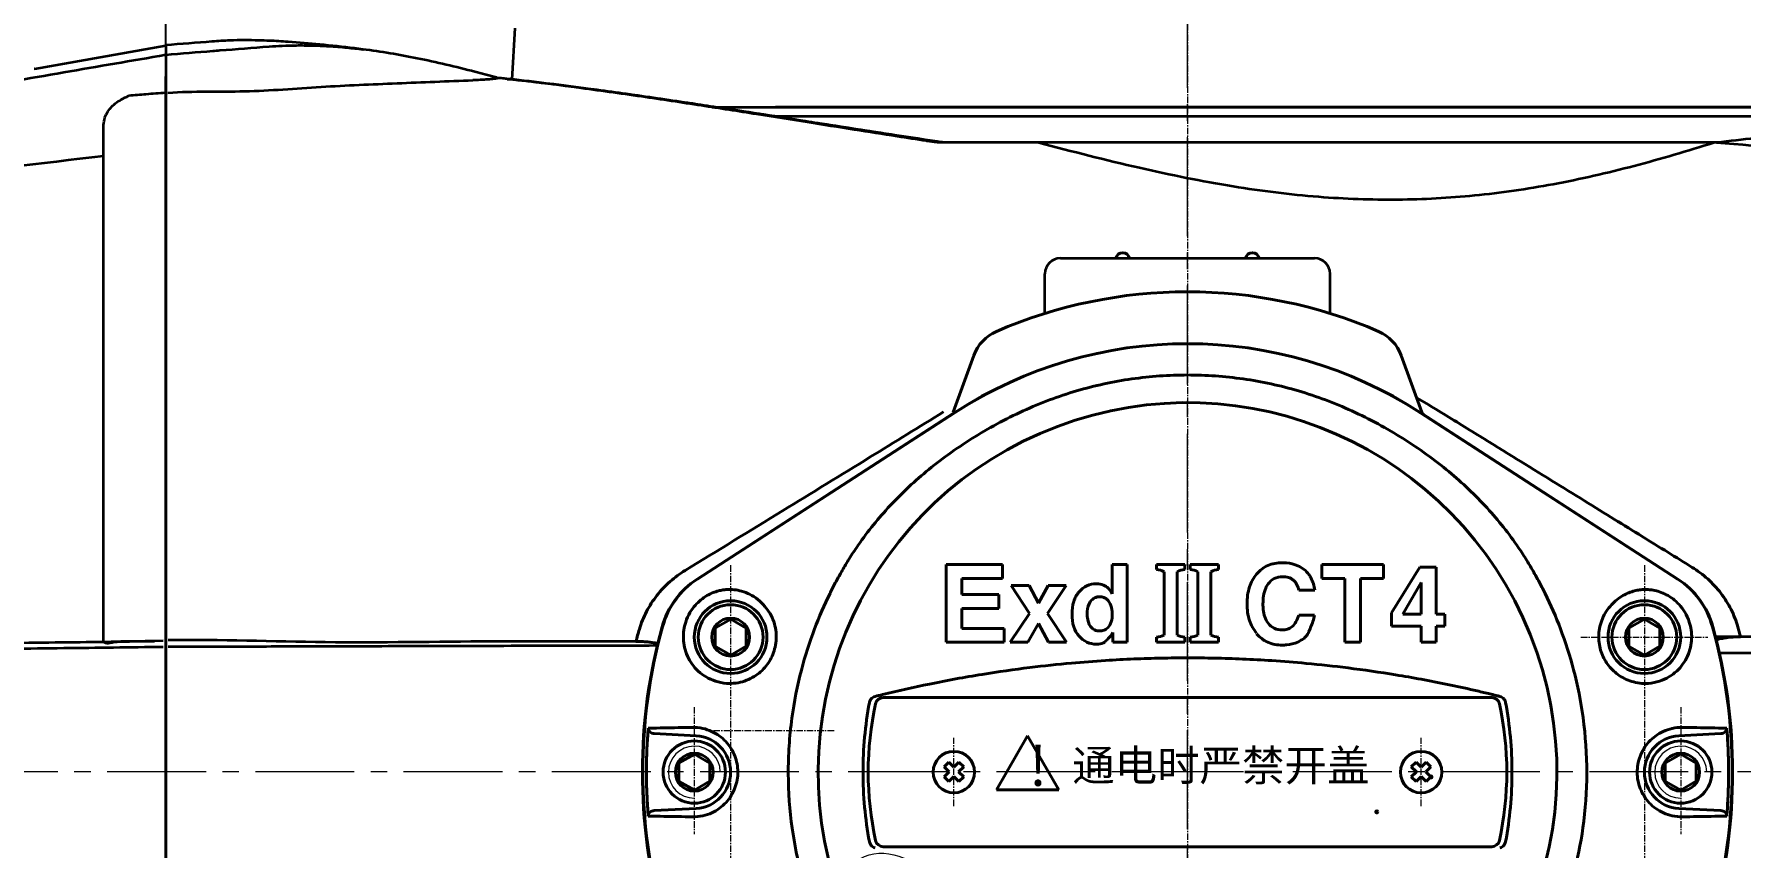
# Model space of a CAD drawing. Extents: x -12012 to 8795, y -497 to 32605.
# Drawn here: x -11557.8 to -11228.7, y 32103.8 to 32260.6 of the extents above; entities that cross this region are included whole.
import ezdxf

# ---------------------------------------------------------------- set-up
doc = ezdxf.new("R2010")
doc.units = 0
doc.header["$MEASUREMENT"] = 0
doc.linetypes.add('CENTER', pattern=[2, 1.25, -0.25, 0.25, -0.25])
doc.linetypes.add('CENTER2', pattern=[28.575, 19.05, -3.175, 3.175, -3.175])
doc.layers.get('0').update_dxf_attribs({"linetype": 'CONTINUOUS', "lineweight": 35})
doc.layers.get('DEFPOINTS').update_dxf_attribs({"linetype": 'CONTINUOUS'})
for name, color, linetype, lineweight in [('1CEN', 4, 'CENTER2', 9), ('中心线', 14, 'CENTER', 9), ('尺寸线', 3, 'CONTINUOUS', 15), ('标注', 3, 'CONTINUOUS', 13), ('粗实线', 7, 'CONTINUOUS', 40)]:
    doc.layers.add(name, color=color, linetype=linetype, lineweight=lineweight)
doc.styles.add('01', font='txt.shx')
doc.styles.add('STYLE1', font='txt.shx', dxfattribs={"width": 0.8, "height": 3, "bigfont": 'hzdx.shx'})
doc.dimstyles.new('工程标注', dxfattribs={"dimtxt": 6, "dimasz": 5, "dimexe": 1, "dimexo": 0, "dimgap": 1, "dimtad": 1, "dimdec": 0, "dimdsep": 46, "dimtxsty": 'STYLE1', "dimcen": 1, "dimclrd": 256, "dimclrt": 256, "dimadec": 0, "dimazin": 2, "dimtfac": 1, "dimtdec": 0, "dimtmove": 0, "dimatfit": 3, "dimfxl": 0, "dimtolj": 1, "dimarcsym": 0})

# ---------------------------------------------------------------- blocks, each defined once
blk = doc.blocks.new('*D361')
at = {"layer": 'DEFPOINTS', "color": 0, "ltscale": 10, "transparency": 16777216}
for p in [(-11532.42, 32409.98), (-11335.42, 32404.22), (-11532.42, 32258.46)]:
    blk.add_point(p, dxfattribs=at)
at = {"layer": '尺寸线', "color": 0, "lineweight": -2, "ltscale": 10, "transparency": 16777216}
for p, q in [((-11532.42, 32258.46), (-11532.42, 32410.98)), ((-11335.42, 32404.22), (-11335.42, 32410.98))]:
    blk.add_line(p, q, dxfattribs=at)
at = {"layer": '尺寸线', "lineweight": -2, "ltscale": 10, "transparency": 16777216}
blk.add_line((-11340.42, 32409.98), (-11527.42, 32409.98), dxfattribs=at)
at = {"layer": '尺寸线', "ltscale": 10, "transparency": 16777216}
for points in [[(-11527.42, 32410.82), (-11527.42, 32409.15), (-11532.42, 32409.98)], [(-11340.42, 32410.82), (-11340.42, 32409.15), (-11335.42, 32409.98)]]:
    blk.add_solid(points, dxfattribs=at)
at = {"layer": '尺寸线', "ltscale": 10, "transparency": 16777216, "insert": (-11433.92, 32413.98), "char_height": 3, "attachment_point": 5, "style": 'STYLE1'}
blk.add_mtext('\\A1;{\\H2x;197}', dxfattribs=at)
blk = doc.blocks.new('*D362')
at = {"layer": 'DEFPOINTS', "color": 0, "ltscale": 10, "transparency": 16777216}
for p in [(-11057.42, 32409.98), (-11335.42, 32404.22), (-11057.42, 32234.62)]:
    blk.add_point(p, dxfattribs=at)
at = {"layer": '尺寸线', "color": 0, "lineweight": -2, "ltscale": 10, "transparency": 16777216}
for p, q in [((-11335.42, 32404.22), (-11335.42, 32410.98)), ((-11057.42, 32234.62), (-11057.42, 32410.98))]:
    blk.add_line(p, q, dxfattribs=at)
at = {"layer": '尺寸线', "lineweight": -2, "ltscale": 10, "transparency": 16777216}
blk.add_line((-11330.42, 32409.98), (-11062.42, 32409.98), dxfattribs=at)
at = {"layer": '尺寸线', "ltscale": 10, "transparency": 16777216}
for points in [[(-11330.42, 32410.82), (-11330.42, 32409.15), (-11335.42, 32409.98)], [(-11062.42, 32410.82), (-11062.42, 32409.15), (-11057.42, 32409.98)]]:
    blk.add_solid(points, dxfattribs=at)
at = {"layer": '尺寸线', "ltscale": 10, "transparency": 16777216, "insert": (-11196.42, 32413.98), "char_height": 3, "attachment_point": 5, "style": 'STYLE1'}
blk.add_mtext('\\A1;{\\H2x;278}', dxfattribs=at)
blk = doc.blocks.new('*D363')
at = {"layer": 'DEFPOINTS', "color": 0, "ltscale": 10, "transparency": 16777216}
for p in [(-10891.77, 32470.41), (-11781.42, 32210.31), (-10891.77, 32201.18)]:
    blk.add_point(p, dxfattribs=at)
at = {"layer": '尺寸线', "color": 0, "lineweight": -2, "ltscale": 10, "transparency": 16777216}
for p, q in [((-11781.42, 32210.31), (-11781.42, 32471.41)), ((-10891.77, 32201.18), (-10891.77, 32471.41))]:
    blk.add_line(p, q, dxfattribs=at)
at = {"layer": '尺寸线', "lineweight": -2, "ltscale": 10, "transparency": 16777216}
blk.add_line((-11776.42, 32470.41), (-10896.77, 32470.41), dxfattribs=at)
at = {"layer": '尺寸线', "ltscale": 10, "transparency": 16777216}
for points in [[(-11776.42, 32471.25), (-11776.42, 32469.58), (-11781.42, 32470.41)], [(-10896.77, 32471.25), (-10896.77, 32469.58), (-10891.77, 32470.41)]]:
    blk.add_solid(points, dxfattribs=at)
at = {"layer": '尺寸线', "ltscale": 10, "transparency": 16777216, "insert": (-11336.59, 32474.41), "char_height": 3, "attachment_point": 5, "style": 'STYLE1'}
blk.add_mtext('\\A1;{\\H2x;890}', dxfattribs=at)

msp = doc.modelspace()

# ---------------------------------------------------------------- hatches: boundary and pattern name
at = {"layer": '粗实线'}
for points in [[(-11288.688, 32117.433, 1), (-11288.288, 32117.433, 1)], [(-11299.14, 32110.701, 1), (-11298.74, 32110.701, 1)]]:
    msp.add_hatch(color=256, dxfattribs=at).paths.add_polyline_path(points)

# ---------------------------------------------------------------- linework, layer by layer
at = {"color": 7, "linetype": 'Continuous'}
for p, q in [((-11465.607, 32251.855), (-11465.02, 32261.771)), ((-11557.724, 32253.954), (-11532.421, 32258.415)), ((-11532.421, 32258.459), (-11532.421, 31978.372)), ((-11523.518, 32259.175), (-11523.506, 32259.176)), ((-11494.4, 32257.675), (-11494.366, 32257.67)), ((-11532.421, 32256.915), (-11532.421, 31979.916)), ((-11532.421, 31984.416), (-11532.421, 32252.415)), ((-11466.561, 32251.944), (-11465.941, 32251.919)), ((-11427.07, 32246.515), (-11204.921, 32246.515)), ((-11204.919, 32246.515), (-11414.827, 32246.515)), ((-11200.421, 32244.715), (-11414.827, 32244.715)), ((-11544.421, 32143.618), (-11544.421, 32242.783)), ((-11385.523, 32240.173), (-11385.705, 32240.2)), ((-11233.426, 32239.715), (-11383.717, 32239.715)), ((-11362.921, 32206.806), (-11362.921, 32214.415)), ((-11359.921, 32217.415), (-11310.921, 32217.415)), ((-11307.921, 32206.806), (-11307.921, 32214.415)), ((-11380.225, 32187.689), (-11429.892, 32155.566)), ((-11240.95, 32155.566), (-11290.617, 32187.689)), ((-11539.857, 32143.621), (-11532.921, 32143.758))]:
    msp.add_line(p, q, dxfattribs=at)
for centre, radius, start, end in [((-11359.921, 32214.415), 3, 90, 180), ((-11310.921, 32214.415), 3, 0, 90), ((-11335.421, 32118.415), 82.5, 57.10668, 122.89332), ((-11421.203, 32142.131), 16, 122.89332, 164.54569), ((-11249.639, 32142.131), 16, 15.45431, 57.10668), ((-11335.421, 32118.415), 105, 164.54569, 195.45431), ((-11335.421, 32118.415), 105, 344.54569, 15.45431)]:
    msp.add_arc(centre, radius, start, end, dxfattribs=at)
for points, start_tangent, end_tangent in [([(-11523.518, 32259.175), (-11532.421, 32258.459)], (-0.996555, -0.0829343), (-0.9962154, -0.0869188)), ([(-11532.421, 32256.649), (-11523.354, 32257.376)], (0.99615, 0.0876648), (0.9966731, 0.0815032)), ([(-11512.431, 32259.33), (-11514.499, 32259.4), (-11520.057, 32259.379), (-11523.506, 32259.176)], (-0.9990958, 0.0425152), (-0.996576, -0.0826812)), ([(-11523.354, 32257.376), (-11521.963, 32257.489)], (0.9966731, 0.0815032), (0.9967526, 0.0805245)), ([(-11521.963, 32257.489), (-11512.484, 32258.223)], (0.9967526, 0.0805245), (0.9972581, 0.0740017)), ([(-11512.484, 32258.223), (-11509.955, 32258.375), (-11507.22, 32258.449), (-11504.248, 32258.427), (-11501.008, 32258.289), (-11497.47, 32258.013), (-11494.4, 32257.675)], (0.9970684, 0.0765159), (0.9923458, -0.1234903)), ([(-11494.366, 32257.67), (-11496.035, 32257.875), (-11502.685, 32258.609), (-11508.779, 32259.125), (-11512.431, 32259.33)], (-0.9923203, 0.1236948), (-0.9990958, 0.0425152)), ([(-11472.799, 32253.34), (-11483.961, 32255.941), (-11494.4, 32257.675)], (-0.9682583, 0.2499518), (-0.9923399, 0.1235376)), ([(-11777.289, 32213.017), (-11739.069, 32219.937), (-11704.343, 32226.183), (-11672.841, 32231.822), (-11644.236, 32236.924), (-11618.192, 32241.556), (-11594.374, 32245.782), (-11572.447, 32249.666), (-11552.073, 32253.27), (-11532.421, 32256.653)], (0.983871, 0.1788795), (0.9847741, 0.1738387)), ([(-11557.724, 32253.954), (-11557.775, 32253.944)], (-0.9823958, -0.1868112), (-0.9823969, -0.1868056)), ([(-11531.984, 32249.322), (-11517.177, 32249.606), (-11502.471, 32250.445), (-11487.819, 32251.149), (-11473.186, 32251.725)], (0.9975005, 0.0706589), (0.999387, 0.0350083)), ([(-11469.808, 32251.91), (-11470.242, 32251.875), (-11470.717, 32251.842), (-11471.241, 32251.811), (-11471.824, 32251.781), (-11472.472, 32251.752), (-11473.19, 32251.725)], (-0.9958395, -0.0911242), (-0.999387, -0.0350091)), ([(-11468.929, 32252.316), (-11472.799, 32253.34)], (-0.9653723, 0.2608759), (-0.9682583, 0.2499518)), ([(-11468.581, 32252.224), (-11468.471, 32252.175), (-11469.034, 32251.995), (-11469.406, 32251.949), (-11469.808, 32251.91)], (0.97022, -0.2422253), (-0.9958395, -0.0911242)), ([(-11468.765, 32252.271), (-11468.929, 32252.316)], (-0.9652679, 0.2612622), (-0.9653724, 0.2608759)), ([(-11468.766, 32252.267), (-11468.577, 32252.247)], (0.9948466, -0.1013914), (0.994798, -0.1018669)), ([(-11468.58, 32252.221), (-11468.765, 32252.271)], (-0.965152, 0.26169), (-0.9652679, 0.2612622)), ([(-11468.577, 32252.247), (-11467.436, 32252.129)], (0.994798, -0.1018669), (0.9945094, -0.1046474)), ([(-11467.436, 32252.129), (-11466.438, 32252.023)], (0.9945094, -0.1046474), (0.9942638, -0.1069554)), ([(-11465.901, 32251.964), (-11466.533, 32251.945)], (-0.9995267, -0.0307645), (-0.9995177, -0.0310535)), ([(-11465.91, 32251.889), (-11466.446, 32251.948)], (-0.9939305, 0.1100097), (-0.9940818, 0.1086339)), ([(-11466.438, 32252.023), (-11465.901, 32251.964)], (0.9942638, -0.1069554), (0.9941338, -0.1081576)), ([(-11465.536, 32251.875), (-11465.941, 32251.919)], (-0.9940572, 0.1088591), (-0.9941504, 0.1080048)), ([(-11465.205, 32251.81), (-11465.91, 32251.889)], (-0.9937345, 0.1117668), (-0.9939305, 0.1100097)), ([(-11465.901, 32251.964), (-11465.555, 32251.874), (-11465.536, 32251.869)], (0.9675941, -0.2525109), (0.9673994, -0.2532558)), ([(-11465.201, 32251.838), (-11465.536, 32251.875)], (-0.9939807, 0.1095554), (-0.9940572, 0.1088591)), ([(-11444.389, 32249.16), (-11453.203, 32250.347), (-11465.212, 32251.784)], (-0.9903987, 0.1382402), (-0.9941938, 0.1076039)), ([(-11462.134, 32251.453), (-11465.205, 32251.81)], (-0.992929, 0.1187098), (-0.9937345, 0.1117668)), ([(-11444.386, 32249.184), (-11449.991, 32249.956), (-11465.201, 32251.838)], (-0.9902594, 0.1392349), (-0.9939807, 0.1095554)), ([(-11385.732, 32240.02), (-11391.36, 32240.882), (-11399.648, 32242.18), (-11408.673, 32243.613), (-11418.484, 32245.171), (-11429.114, 32246.831), (-11440.648, 32248.562), (-11453.119, 32250.305), (-11462.134, 32251.453)], (-0.9887093, 0.1498466), (-0.992929, 0.1187098)), ([(-11543.722, 32245.447), (-11543.026, 32246.424), (-11542.142, 32247.258), (-11540.979, 32248.023), (-11539.572, 32248.719)], (0.492394, 0.8703724), (0.9088299, 0.4171668)), ([(-11532.421, 32249.284), (-11536.248, 32249.001), (-11539.572, 32248.719)], (-0.99641, -0.0846592), (-0.9964095, -0.0846652)), ([(-11432.462, 32247.433), (-11441.962, 32248.818), (-11444.389, 32249.16)], (-0.9890356, 0.147677), (-0.9903987, 0.1382402)), ([(-11432.46, 32247.446), (-11444.386, 32249.184)], (-0.988928, 0.148396), (-0.9902594, 0.1392349)), ([(-11424.942, 32246.294), (-11431.477, 32247.286), (-11432.462, 32247.433)], (-0.9884347, 0.1516472), (-0.9890356, 0.147677)), ([(-11424.94, 32246.302), (-11429.931, 32247.065), (-11432.46, 32247.446)], (-0.9883517, 0.1521874), (-0.988928, 0.148396)), ([(-11544.421, 32242.756), (-11544.236, 32244.185), (-11543.722, 32245.447)], (0, 1), (0.4924729, 0.8703278)), ([(-11409.158, 32243.834), (-11412.658, 32244.384), (-11421.727, 32245.798), (-11424.942, 32246.294)], (-0.9878668, 0.1553034), (-0.9884347, 0.1516472)), ([(-11409.157, 32243.836), (-11424.94, 32246.302)], (-0.9878297, 0.1555394), (-0.9883517, 0.1521874)), ([(-11385.705, 32240.2), (-11389.182, 32240.726), (-11396.42, 32241.839), (-11404.231, 32243.059), (-11409.158, 32243.834)], (-0.9889433, 0.1482942), (-0.9878668, 0.1553034)), ([(-11385.705, 32240.2), (-11407.709, 32243.608), (-11409.157, 32243.836)], (-0.9889457, 0.1482784), (-0.9878297, 0.1555394)), ([(-11200.309, 32243.913), (-11205.902, 32243.131), (-11212.306, 32242.265), (-11218.96, 32241.406), (-11225.96, 32240.555), (-11233.426, 32239.715)], (-0.9901478, -0.1400265), (-0.9942712, -0.1068866)), ([(-11385.55, 32239.992), (-11385.732, 32240.02)], (-0.9887268, 0.149731), (-0.9887093, 0.1498466)), ([(-11385.523, 32240.173), (-11385.705, 32240.2)], (-0.9889632, 0.1481616), (-0.9889457, 0.1482784)), ([(-11385.523, 32240.173), (-11385.705, 32240.2)], (-0.988967, 0.1481357), (-0.9889433, 0.148294)), ([(-11383.715, 32239.715), (-11385.55, 32239.992)], (-0.9889094, 0.1485197), (-0.9887268, 0.149731)), ([(-11383.69, 32239.9), (-11385.523, 32240.173)], (-0.9891441, 0.1469488), (-0.9889607, 0.1481777)), ([(-11383.69, 32239.9), (-11385.523, 32240.173)], (-0.98921, 0.1465045), (-0.988967, 0.1481357)), ([(-11382.446, 32239.715), (-11383.69, 32239.9)], (-0.9892762, 0.1460568), (-0.9891441, 0.1469488)), ([(-11382.438, 32239.715), (-11383.69, 32239.9)], (-0.9893801, 0.1453514), (-0.98921, 0.1465045)), ([(-11364.109, 32239.715), (-11344.682, 32234.882), (-11326.589, 32231.294), (-11310.143, 32229.288), (-11294.893, 32228.749), (-11280.05, 32229.554), (-11264.919, 32231.719), (-11249.294, 32235.249), (-11233.95, 32239.715)], (0.9672419, -0.2538563), (0.9541038, 0.2994762)), ([(-11544.421, 32237.1), (-11617.036, 32228.521), (-11692.904, 32219.549), (-11772.327, 32210.148)], (-0.9930993, -0.1172768), (-0.9930635, -0.1175794)), ([(-11778.577, 32141.859), (-11740.392, 32142.282), (-11705.7, 32142.306), (-11674.243, 32142.404), (-11645.686, 32142.553), (-11619.692, 32142.736), (-11595.923, 32142.941), (-11574.043, 32143.159), (-11553.714, 32143.388), (-11534.589, 32143.623)], (0.9999926, -0.0038511), (0.9999174, 0.0128538)), ([(-11776.915, 32141.273), (-11738.724, 32141.187), (-11704.032, 32141.211), (-11672.575, 32141.309), (-11644.018, 32141.458), (-11618.024, 32141.641), (-11594.255, 32141.846), (-11572.375, 32142.064), (-11552.046, 32142.292), (-11532.921, 32142.528)], (0.9999926, -0.0038511), (0.9999174, 0.0128538)), ([(-11543.722, 32143.156), (-11544.236, 32143.353), (-11544.421, 32143.618)], (-0.9697543, 0.244083), (0, 1)), ([(-11543.722, 32143.156), (-11543.003, 32143.335), (-11542.083, 32143.478), (-11541.015, 32143.574), (-11539.857, 32143.621)], (0.9517555, 0.3068574), (0.9998602, 0.0167226)), ([(-11441.171, 32143.551), (-11469.551, 32143.542), (-11501.68, 32143.395), (-11531.935, 32143.778)], (-0.9999996, 0.0009144), (-0.999906, -0.0137125)), ([(-11437.564, 32142.742), (-11450.689, 32142.712), (-11462.979, 32142.682), (-11474.353, 32142.653), (-11484.782, 32142.625), (-11494.331, 32142.599), (-11503.085, 32142.574), (-11511.13, 32142.551), (-11518.555, 32142.528), (-11525.452, 32142.507), (-11531.921, 32142.487)], (-0.9999975, -0.0022498), (-0.999995, -0.0031509))]:
    msp.add_spline(points, degree=3, dxfattribs=dict(at, start_tangent=start_tangent, end_tangent=end_tangent))
for points, knots in [([(-11233.426, 32239.715), (-11215.481, 32238.434), (-11190.326, 32234.328), (-11160.103, 32232.008), (-11142.46, 32230.46), (-11126.419, 32228.95), (-11109.14, 32227.173), (-11090.813, 32225.119), (-11073.645, 32223.028), (-11062.576, 32221.58), (-11057.421, 32220.953)], [0, 0, 0, 0, 53.9709899, 76.301818, 90.9222916, 107.1032616, 124.6365961, 143.0314582, 162.4295504, 176.5198419, 176.5198419, 176.5198419, 176.5198419]), ([(-11057.421, 32144.375), (-11066.768, 32144.42), (-11086.574, 32144.478), (-11116.268, 32144.49), (-11146.322, 32144.47), (-11175.624, 32144.457), (-11204.688, 32144.454), (-11224.044, 32144.44), (-11233.694, 32144.427)], [69.5045355, 69.5045355, 69.5045355, 69.5045355, 97.5455312, 128.9203692, 158.5882228, 187.7080065, 216.8269769, 245.7774493, 245.7774493, 245.7774493, 245.7774493]), ([(-11057.421, 32141.116), (-11062.737, 32141.128), (-11075.205, 32141.154), (-11095.428, 32141.188), (-11118.771, 32141.219), (-11144.103, 32141.245), (-11171.633, 32141.264), (-11201.48, 32141.276), (-11222.187, 32141.277), (-11232.94, 32141.275)], [69.5005712, 69.5005712, 69.5005712, 69.5005712, 85.4477395, 106.904581, 130.1700807, 155.4757981, 182.8995495, 212.7602125, 245.0191428, 245.0191428, 245.0191428, 245.0191428])]:
    msp.add_open_spline(points, degree=3, knots=knots, dxfattribs=at)
at = {"layer": '1CEN', "color": 1}
for p, q in [((-11335.421, 31821.631), (-11335.421, 32401.383)), ((-10867.421, 32118.415), (-11789.24, 32118.415))]:
    msp.add_line(p, q, dxfattribs=at)
at = {"layer": 'DEFPOINTS', "color": 0, "linetype": 'ByBlock'}
msp.add_point((-11334.243, 32114.328), dxfattribs=at)
at = {"layer": '中心线'}
for p, q in [((-11335.421, 32342.561), (-11335.421, 31922.298)), ((-11423.504, 32158.23), (-11423.504, 32078.601)), ((-11247.339, 32158.23), (-11247.339, 32078.601)), ((-11259.58, 32144.389), (-11235.098, 32144.389)), ((-11430.51, 32130.903), (-11430.51, 32106.421)), ((-11240.332, 32130.903), (-11240.332, 32106.421)), ((-11403.565, 32126.342), (-11428.047, 32126.342)), ((-11380.463, 32111.828), (-11380.463, 32125.002)), ((-11380.463, 32111.828), (-11380.463, 32125.002)), ((-11290.379, 32111.828), (-11290.379, 32125.002)), ((-11290.379, 32111.828), (-11290.379, 32125.002))]:
    msp.add_line(p, q, dxfattribs=at)
at = {"layer": '尺寸线'}
msp.add_spline([(-11400.711, 32100.149), (-11397.672, 32102.117), (-11382.048, 32097.952), (-11373.181, 32095.114), (-11362.958, 32095.876), (-11346.325, 32090.889), (-11332.989, 32091.847), (-11321.218, 32088.325), (-11313.318, 32084.324), (-11308.972, 32079.181), (-11306.707, 32069.93), (-11307.27, 32063.416), (-11308.515, 32056.186)], degree=3, dxfattribs=at)
at = {"layer": '标注'}
for centre in [(-11430.51, 32118.365), (-11240.332, 32118.365)]:
    msp.add_arc(centre, 5.004, 0.58189, 270, dxfattribs=at)
at = {"layer": '粗实线', "color": 0}
for p, q in [((-11380.596, 32187.732), (-11376.605, 32198.696)), ((-11294.237, 32198.696), (-11290.246, 32187.732)), ((-11429.981, 32155.55), (-11380.519, 32187.54)), ((-11290.654, 32187.744), (-11290.579, 32187.699)), ((-11290.576, 32187.703), (-11290.324, 32187.54)), ((-11240.862, 32155.55), (-11290.324, 32187.54)), ((-11381.93, 32143.388), (-11381.93, 32158.402)), ((-11381.93, 32158.402), (-11371.092, 32158.402)), ((-11371.092, 32155.711), (-11371.092, 32158.402)), ((-11347.027, 32158.402), (-11349.942, 32158.402)), ((-11349.942, 32158.402), (-11349.942, 32152.745)), ((-11347.027, 32143.388), (-11347.027, 32158.402)), ((-11335.922, 32158.402), (-11341.427, 32158.402)), ((-11341.427, 32158.402), (-11341.427, 32157.401)), ((-11335.922, 32157.401), (-11335.922, 32158.402)), ((-11329.416, 32158.402), (-11334.921, 32158.402)), ((-11334.921, 32158.402), (-11334.921, 32157.401)), ((-11329.416, 32157.401), (-11329.416, 32158.402)), ((-11309.538, 32158.402), (-11309.538, 32155.711)), ((-11297.612, 32158.402), (-11309.538, 32158.402)), ((-11297.612, 32155.711), (-11297.612, 32158.402)), ((-11378.93, 32155.711), (-11371.092, 32155.711)), ((-11378.93, 32152.623), (-11378.93, 32155.711)), ((-11339.925, 32156.999), (-11339.925, 32144.791)), ((-11337.423, 32144.791), (-11337.423, 32156.999)), ((-11333.419, 32156.999), (-11333.419, 32144.791)), ((-11330.917, 32144.791), (-11330.917, 32156.999)), ((-11309.538, 32155.711), (-11305.104, 32155.711)), ((-11305.104, 32155.711), (-11305.104, 32143.388)), ((-11302.046, 32143.388), (-11302.046, 32155.711)), ((-11302.046, 32155.711), (-11297.612, 32155.711)), ((-11290.64, 32157.892), (-11296.063, 32149.096)), ((-11287.46, 32157.892), (-11290.64, 32157.892)), ((-11287.46, 32148.8), (-11287.46, 32157.892)), ((-11371.775, 32152.623), (-11378.93, 32152.623)), ((-11371.775, 32149.932), (-11371.775, 32152.623)), ((-11365.955, 32154.345), (-11369.42, 32154.345)), ((-11369.42, 32154.345), (-11365.914, 32148.933)), ((-11364.151, 32150.961), (-11365.955, 32154.345)), ((-11362.255, 32154.345), (-11364.151, 32150.961)), ((-11362.398, 32148.933), (-11358.84, 32154.345)), ((-11358.84, 32154.345), (-11362.255, 32154.345)), ((-11313.941, 32153.438), (-11310.883, 32153.438)), ((-11293.912, 32148.8), (-11290.344, 32154.906)), ((-11290.344, 32154.906), (-11290.344, 32148.8)), ((-11378.93, 32149.932), (-11371.775, 32149.932)), ((-11378.93, 32146.079), (-11378.93, 32149.932)), ((-11365.914, 32148.933), (-11369.634, 32143.388)), ((-11358.749, 32143.388), (-11362.398, 32148.933)), ((-11310.914, 32148.607), (-11313.971, 32148.607)), ((-11296.063, 32149.096), (-11296.063, 32146.517)), ((-11290.344, 32148.8), (-11293.912, 32148.8)), ((-11285.839, 32148.8), (-11287.46, 32148.8)), ((-11285.839, 32146.517), (-11285.839, 32148.8)), ((-11370.745, 32146.079), (-11378.93, 32146.079)), ((-11370.745, 32143.388), (-11370.745, 32146.079)), ((-11366.22, 32143.388), (-11364.151, 32146.986)), ((-11364.151, 32146.986), (-11362.204, 32143.388)), ((-11349.789, 32145.284), (-11349.789, 32143.388)), ((-11296.063, 32146.517), (-11290.344, 32146.517)), ((-11290.344, 32146.517), (-11290.344, 32143.388)), ((-11287.46, 32143.388), (-11287.46, 32146.517)), ((-11287.46, 32146.517), (-11285.839, 32146.517)), ((-11370.745, 32143.388), (-11381.93, 32143.388)), ((-11369.634, 32143.388), (-11366.22, 32143.388)), ((-11362.204, 32143.388), (-11358.749, 32143.388)), ((-11349.789, 32143.388), (-11347.027, 32143.388)), ((-11341.427, 32144.389), (-11341.427, 32143.388)), ((-11341.427, 32143.388), (-11335.922, 32143.388)), ((-11335.922, 32143.388), (-11335.922, 32144.389)), ((-11334.921, 32144.389), (-11334.921, 32143.388)), ((-11334.921, 32143.388), (-11329.416, 32143.388)), ((-11329.416, 32143.388), (-11329.416, 32144.389)), ((-11305.104, 32143.388), (-11302.046, 32143.388)), ((-11290.344, 32143.388), (-11287.46, 32143.388)), ((-11276.761, 32132.738), (-11394.082, 32132.738)), ((-11276.761, 32132.738), (-11394.082, 32132.738)), ((-11276.761, 32132.738), (-11394.082, 32132.738)), ((-11276.761, 32132.738), (-11394.082, 32132.738)), ((-11439.39, 32126.846), (-11439.151, 32126.846)), ((-11438.247, 32125.786), (-11430.143, 32125.362)), ((-11240.699, 32125.362), (-11232.595, 32125.786)), ((-11231.692, 32126.846), (-11231.452, 32126.846)), ((-11439.151, 32109.883), (-11439.39, 32109.883)), ((-11430.143, 32111.368), (-11438.247, 32110.943)), ((-11232.595, 32110.943), (-11240.699, 32111.368)), ((-11231.452, 32109.884), (-11231.692, 32109.883)), ((-11394.082, 32103.991), (-11276.761, 32103.991)), ((-11394.082, 32103.991), (-11276.761, 32103.991))]:
    msp.add_line(p, q, dxfattribs=at)
at = {"layer": '粗实线'}
for p, q in [((-11426.504, 32146.092), (-11426.504, 32142.686)), ((-11423.479, 32147.839), (-11426.454, 32146.177)), ((-11423.479, 32147.839), (-11420.528, 32146.135)), ((-11420.504, 32146.093), (-11420.504, 32142.685)), ((-11250.339, 32146.092), (-11250.339, 32142.686)), ((-11247.314, 32147.839), (-11250.29, 32146.177)), ((-11247.315, 32147.839), (-11244.363, 32146.135)), ((-11244.339, 32146.093), (-11244.339, 32142.685)), ((-11423.479, 32140.939), (-11426.454, 32142.601)), ((-11423.479, 32140.939), (-11420.528, 32142.643)), ((-11247.314, 32140.939), (-11250.29, 32142.601)), ((-11247.315, 32140.939), (-11244.363, 32142.643)), ((-11433.51, 32120.068), (-11433.51, 32116.661)), ((-11430.486, 32121.815), (-11433.461, 32120.153)), ((-11430.486, 32121.815), (-11427.535, 32120.111)), ((-11427.51, 32120.069), (-11427.51, 32116.661)), ((-11382.354, 32119.398), (-11381.446, 32120.306)), ((-11382.354, 32119.398), (-11381.446, 32120.306)), ((-11381.372, 32118.415), (-11382.354, 32119.398)), ((-11381.372, 32118.415), (-11382.354, 32119.398)), ((-11381.446, 32120.306), (-11380.463, 32119.324)), ((-11381.446, 32120.306), (-11380.463, 32119.324)), ((-11380.463, 32119.324), (-11379.481, 32120.306)), ((-11380.463, 32119.324), (-11379.481, 32120.306)), ((-11378.573, 32119.398), (-11379.555, 32118.415)), ((-11378.573, 32119.398), (-11379.555, 32118.415)), ((-11379.481, 32120.306), (-11378.573, 32119.398)), ((-11379.481, 32120.306), (-11378.573, 32119.398)), ((-11291.361, 32120.306), (-11292.27, 32119.398)), ((-11291.361, 32120.306), (-11292.27, 32119.398)), ((-11292.27, 32119.398), (-11291.288, 32118.415)), ((-11292.27, 32119.398), (-11291.288, 32118.415)), ((-11290.379, 32119.324), (-11291.361, 32120.306)), ((-11290.379, 32119.324), (-11291.361, 32120.306)), ((-11289.397, 32120.306), (-11290.379, 32119.324)), ((-11289.397, 32120.306), (-11290.379, 32119.324)), ((-11289.471, 32118.415), (-11288.488, 32119.398)), ((-11289.471, 32118.415), (-11288.488, 32119.398)), ((-11288.488, 32119.398), (-11289.397, 32120.306)), ((-11288.488, 32119.398), (-11289.397, 32120.306)), ((-11243.333, 32120.068), (-11243.333, 32116.661)), ((-11240.308, 32121.815), (-11243.283, 32120.153)), ((-11240.308, 32121.815), (-11237.357, 32120.111)), ((-11237.333, 32120.069), (-11237.333, 32116.661)), ((-11430.486, 32114.915), (-11433.461, 32116.576)), ((-11430.486, 32114.915), (-11427.535, 32116.619)), ((-11382.354, 32117.433), (-11381.372, 32118.415)), ((-11382.354, 32117.433), (-11381.372, 32118.415)), ((-11381.446, 32116.525), (-11382.354, 32117.433)), ((-11381.446, 32116.525), (-11382.354, 32117.433)), ((-11380.463, 32117.507), (-11381.446, 32116.525)), ((-11380.463, 32117.507), (-11381.446, 32116.525)), ((-11379.481, 32116.525), (-11380.463, 32117.507)), ((-11379.481, 32116.525), (-11380.463, 32117.507)), ((-11379.555, 32118.415), (-11378.573, 32117.433)), ((-11379.555, 32118.415), (-11378.573, 32117.433)), ((-11378.573, 32117.433), (-11379.481, 32116.525)), ((-11378.573, 32117.433), (-11379.481, 32116.525)), ((-11291.288, 32118.415), (-11292.27, 32117.433)), ((-11291.288, 32118.415), (-11292.27, 32117.433)), ((-11292.27, 32117.433), (-11291.361, 32116.525)), ((-11292.27, 32117.433), (-11291.361, 32116.525)), ((-11291.361, 32116.525), (-11290.379, 32117.507)), ((-11291.361, 32116.525), (-11290.379, 32117.507)), ((-11290.379, 32117.507), (-11289.397, 32116.525)), ((-11290.379, 32117.507), (-11289.397, 32116.525)), ((-11288.488, 32117.433), (-11289.471, 32118.415)), ((-11288.488, 32117.433), (-11289.471, 32118.415)), ((-11289.397, 32116.525), (-11288.488, 32117.433)), ((-11289.397, 32116.525), (-11288.488, 32117.433)), ((-11240.308, 32114.915), (-11243.283, 32116.576)), ((-11240.308, 32114.915), (-11237.357, 32116.619))]:
    msp.add_line(p, q, dxfattribs=at)
at = {"layer": '粗实线', "color": 2}
for p, q in [((-11372.252, 32114.969), (-11366.252, 32125.361)), ((-11360.252, 32114.969), (-11366.252, 32125.361)), ((-11372.252, 32114.969), (-11360.252, 32114.969))]:
    msp.add_line(p, q, dxfattribs=at)
at = {"layer": '粗实线', "color": 0}
for centre, radius in [((-11423.504, 32144.389), 7.007), ((-11247.339, 32144.389), 7.007), ((-11430.51, 32118.365), 6.004), ((-11240.332, 32118.365), 6.004)]:
    msp.add_circle(centre, radius, dxfattribs=at)
at = {"layer": '粗实线'}
for centre, radius in [((-11423.504, 32144.389), 6.25), ((-11247.339, 32144.389), 6.25), ((-11423.504, 32144.389), 3.65), ((-11247.339, 32144.389), 3.65), ((-11380.463, 32118.365), 4), ((-11380.463, 32118.365), 4), ((-11290.379, 32118.365), 4), ((-11290.379, 32118.365), 4), ((-11430.51, 32118.365), 3.65), ((-11240.332, 32118.365), 3.65), ((-11288.488, 32117.433), 0.2), ((-11298.94, 32110.701), 0.2)]:
    msp.add_circle(centre, radius, dxfattribs=at)
for centre in [(-11347.921, 32217.112), (-11322.921, 32217.112)]:
    msp.add_arc(centre, 1.358, 12.91731, 167.08269, dxfattribs=at)
at = {"layer": '粗实线', "color": 0}
for centre, radius, start, end in [((-11335.421, 32118.365), 92.586, 66.54893, 113.45107), ((-11369.081, 32195.957), 8.007, 113.45107, 160), ((-11301.762, 32195.957), 8.007, 20, 66.54893), ((-11335.421, 32118.365), 82.577, 57.10668, 122.89332), ((-11335.421, 32118.365), 71.203, 293.09695, 199.38557), ((-11289.306, 32188.074), 1.001, 200, 237.10668), ((-11421.283, 32142.103), 16.015, 122.89332, 164.54569), ((-11249.559, 32142.103), 16.015, 15.45431, 57.10668), ((-11335.421, 32118.365), 105.098, 164.54569, 195.45431), ((-11335.421, 32118.365), 105.098, 344.54569, 15.45431), ((-11394.082, 32131.237), 1.501, 90, 167.62357), ((-11394.082, 32131.237), 1.501, 90, 167.62357), ((-11276.761, 32131.237), 1.501, 12.37643, 90), ((-11276.761, 32131.237), 1.501, 12.37643, 90), ((-11335.421, 32118.365), 61.558, 167.62357, 192.37643), ((-11335.421, 32118.365), 61.558, 167.62357, 192.37643), ((-11335.421, 32118.365), 61.558, 347.62357, 12.37643), ((-11335.421, 32118.365), 61.558, 347.62357, 12.37643), ((-11430.51, 32118.365), 7.007, 273, 87), ((-11240.332, 32118.365), 7.007, 93, 267), ((-11394.082, 32105.493), 1.501, 192.37643, 270), ((-11394.082, 32105.493), 1.501, 192.37643, 270), ((-11276.761, 32105.493), 1.501, 270, 347.62357), ((-11276.761, 32105.493), 1.501, 270, 347.62357)]:
    msp.add_arc(centre, radius, start, end, dxfattribs=at)
for points, start_tangent, end_tangent in [([(-11367.116, 32187.979), (-11356.796, 32191.843), (-11346.161, 32194.15), (-11335.421, 32194.91)], (0.9087927, 0.417248), (1, 0.0000231)), ([(-11335.421, 32194.91), (-11324.68, 32194.15), (-11314.044, 32191.842), (-11303.726, 32187.978)], (1, -0.0000233), (0.9087812, -0.417273)), ([(-11399.251, 32161.616), (-11393.18, 32169.277), (-11385.799, 32176.287), (-11377.006, 32182.639), (-11367.116, 32187.979)], (0.5644465, 0.8254696), (0.9088874, 0.4170416)), ([(-11303.726, 32187.978), (-11293.834, 32182.638), (-11285.041, 32176.285), (-11277.661, 32169.275), (-11271.591, 32161.614)], (0.9088763, -0.4170657), (0.564428, -0.8254823)), ([(-11287.543, 32188.325), (-11291.132, 32190.417)], (-0.8516479, 0.5241143), (-0.8757212, 0.4828171)), ([(-11238.107, 32157.834), (-11242.801, 32160.733), (-11247.762, 32163.798), (-11253.091, 32167.088), (-11258.869, 32170.655), (-11265.168, 32174.542), (-11272.039, 32178.779), (-11279.504, 32183.378), (-11287.543, 32188.325)], (-0.8507227, 0.5256148), (-0.851664, 0.5240882)), ([(-11382.456, 32187.798), (-11396.571, 32179.109), (-11413.507, 32168.717), (-11432.241, 32157.254)], (-0.8512709, -0.5247264), (-0.8534314, -0.5212051)), ([(-11290.579, 32187.699), (-11290.447, 32187.619)], (0.8562259, -0.5166017), (0.8494855, -0.527612)), ([(-11290.447, 32187.619), (-11290.324, 32187.54)], (0.8494855, -0.5276119), (0.8396842, -0.543075)), ([(-11404.345, 32152.82), (-11403.321, 32154.824), (-11402.16, 32156.936), (-11400.821, 32159.19), (-11399.251, 32161.616)], (0.4421302, 0.8969509), (0.5607432, 0.8279897)), ([(-11271.591, 32161.614), (-11269.993, 32159.145), (-11268.644, 32156.869), (-11267.492, 32154.768), (-11266.497, 32152.818)], (0.5607257, -0.8280016), (0.4421039, -0.8969638)), ([(-11322.095, 32156.547), (-11319.943, 32158.179), (-11317.141, 32158.728)], (0.645459, 0.7637949), (1, -0.0000002)), ([(-11317.141, 32158.728), (-11316.318, 32158.69), (-11314.155, 32158.137)], (1, -0.0000002), (0.912923, -0.4081318)), ([(-11432.241, 32157.254), (-11435.177, 32155.094), (-11437.722, 32152.409), (-11439.731, 32149.298), (-11441.094, 32145.915)], (-0.8533552, -0.52133), (-0.2828187, -0.9591734)), ([(-11339.925, 32156.999), (-11341.427, 32157.401)], (-0.8660254, 0.5), (-1, 0)), ([(-11335.922, 32157.401), (-11337.423, 32156.999)], (-1, 0), (-0.8660254, -0.5)), ([(-11333.419, 32156.999), (-11334.921, 32157.401)], (-0.8660254, 0.5), (-1, 0)), ([(-11329.416, 32157.401), (-11330.917, 32156.999)], (-1, 0), (-0.8660254, -0.5)), ([(-11323.93, 32150.798), (-11323.463, 32154.049), (-11322.095, 32156.547)], (0, 1), (0.645459, 0.7637949)), ([(-11317.08, 32156.037), (-11318.689, 32155.684), (-11319.883, 32154.631)], (-1, 0), (-0.5770303, -0.8167228)), ([(-11313.941, 32153.438), (-11314.992, 32155.353), (-11315.964, 32155.883), (-11317.08, 32156.037)], (-0.2290388, 0.9734173), (-1, 0)), ([(-11314.155, 32158.137), (-11312.959, 32157.417), (-11312.027, 32156.464)], (0.912923, -0.4081318), (0.6026759, -0.7979861)), ([(-11312.027, 32156.464), (-11311.629, 32155.836), (-11310.883, 32153.438)], (0.6026759, -0.7979861), (0.1567645, -0.987636)), ([(-11229.311, 32146.356), (-11230.631, 32149.726), (-11232.59, 32152.853), (-11235.119, 32155.594), (-11238.107, 32157.834)], (-0.2766196, 0.9609795), (-0.8506845, 0.5256767)), ([(-11432.16, 32147.278), (-11431.339, 32149.111), (-11430.31, 32150.535), (-11429.225, 32151.581), (-11428.076, 32152.377), (-11426.885, 32152.957), (-11425.856, 32153.292), (-11424.98, 32153.47), (-11424.221, 32153.548)], (0.3077109, 0.9514799), (0.998297, 0.0583354)), ([(-11424.221, 32153.548), (-11422.834, 32153.516), (-11421.383, 32153.237), (-11419.838, 32152.639), (-11418.275, 32151.65), (-11416.902, 32150.318)], (0.9983026, 0.0582402), (0.6416525, -0.7669955)), ([(-11404.346, 32083.912), (-11407.283, 32090.645), (-11409.799, 32098.44), (-11411.636, 32107.533), (-11412.393, 32118.063), (-11411.694, 32128.771), (-11409.865, 32138.038), (-11407.325, 32145.974), (-11404.345, 32152.82)], (-0.443043, 0.8965004), (0.4430777, 0.8964832)), ([(-11357.678, 32148.811), (-11357.343, 32151.254), (-11356.333, 32153.112)], (0, 1), (0.6532333, 0.7571567)), ([(-11356.333, 32153.112), (-11354.826, 32154.282), (-11353.01, 32154.671)], (0.6532333, 0.7571567), (1, -0.0000004)), ([(-11352.317, 32152.174), (-11353.322, 32151.951), (-11354.104, 32151.28)], (-1, -0.000001), (-0.6000002, -0.7999998)), ([(-11353.01, 32154.671), (-11352.559, 32154.646), (-11351.338, 32154.274)], (1, -0.0000004), (0.887217, -0.4613523)), ([(-11350.953, 32151.682), (-11351.561, 32152.049), (-11352.317, 32152.174)], (-0.7425702, 0.6697682), (-1, -0.000001)), ([(-11351.338, 32154.274), (-11350.942, 32154.011), (-11349.942, 32152.745)], (0.887217, -0.4613523), (0.493605, -0.8696862)), ([(-11349.932, 32148.882), (-11350.181, 32150.505), (-11350.953, 32151.682)], (0, 1), (-0.7425702, 0.6697682)), ([(-11319.883, 32154.631), (-11320.323, 32153.85), (-11320.872, 32150.788)], (-0.5770303, -0.8167228), (0, -1)), ([(-11266.497, 32152.818), (-11263.527, 32146), (-11260.993, 32138.099), (-11259.162, 32128.874), (-11258.449, 32118.206), (-11259.193, 32107.628), (-11261.029, 32098.495), (-11263.55, 32090.669), (-11266.497, 32083.91)], (0.4430515, -0.8964962), (-0.4430715, -0.8964863)), ([(-11253.942, 32150.317), (-11252.917, 32151.362), (-11251.764, 32152.214), (-11250.603, 32152.827), (-11249.504, 32153.224), (-11248.484, 32153.453), (-11247.528, 32153.553), (-11246.621, 32153.548)], (0.641696, 0.7669591), (0.9982931, -0.058402)), ([(-11246.621, 32153.548), (-11245.623, 32153.431), (-11244.452, 32153.135), (-11243.109, 32152.567), (-11241.815, 32151.738), (-11240.647, 32150.663), (-11239.563, 32149.211), (-11238.683, 32147.278)], (0.9982982, -0.058316), (0.3078115, -0.9514474)), ([(-11416.902, 32150.318), (-11415.908, 32148.918), (-11415.207, 32147.379), (-11414.806, 32145.733), (-11414.72, 32144.056), (-11414.928, 32142.475), (-11415.373, 32141.049), (-11416.03, 32139.744), (-11416.918, 32138.531), (-11418.028, 32137.458), (-11419.329, 32136.578), (-11420.814, 32135.922), (-11422.471, 32135.535), (-11424.292, 32135.476)], (0.6542343, -0.7562919), (-0.997557, 0.0698569)), ([(-11356.333, 32144.54), (-11357.345, 32146.351), (-11357.678, 32148.811)], (-0.6757247, 0.7371541), (0, 1)), ([(-11354.104, 32151.28), (-11354.399, 32150.785), (-11354.763, 32148.851)], (-0.6000002, -0.7999998), (0, -1)), ([(-11354.763, 32148.851), (-11354.727, 32148.145), (-11354.111, 32146.425)], (0, -1), (0.6090267, -0.7931497)), ([(-11350.808, 32146.17), (-11350.136, 32147.309), (-11349.932, 32148.882)], (0.725182, 0.6885572), (0, 1)), ([(-11322.108, 32145.149), (-11323.466, 32147.571), (-11323.93, 32150.798)], (-0.6600673, 0.7512065), (0, 1)), ([(-11320.872, 32150.788), (-11320.815, 32149.685), (-11319.876, 32147.066)], (0, -1), (0.6110519, -0.7915906)), ([(-11315.297, 32146.374), (-11314.525, 32147.308), (-11313.971, 32148.607)], (0.7926245, 0.6097102), (0.3054289, 0.9522149)), ([(-11310.914, 32148.607), (-11311.682, 32146.267), (-11312.777, 32144.31)], (-0.1663236, -0.9860712), (-0.7451518, -0.6668949)), ([(-11246.55, 32135.476), (-11248.239, 32135.518), (-11249.782, 32135.843), (-11251.184, 32136.404), (-11252.429, 32137.162), (-11253.511, 32138.088), (-11254.419, 32139.153), (-11255.127, 32140.303), (-11255.658, 32141.554), (-11256.006, 32142.943), (-11256.13, 32144.462), (-11255.987, 32146.036), (-11255.57, 32147.562), (-11254.887, 32149.001), (-11253.942, 32150.317)], (-0.9975508, -0.0699453), (0.6541263, 0.7563854)), ([(-11441.094, 32145.915), (-11441.435, 32144.731), (-11441.764, 32143.534)], (-0.2827421, -0.959196), (-0.2584711, -0.966019)), ([(-11424.292, 32135.476), (-11426.432, 32135.893), (-11428.245, 32136.715), (-11429.751, 32137.842), (-11430.947, 32139.202), (-11431.831, 32140.74), (-11432.391, 32142.4), (-11432.617, 32144.108), (-11432.524, 32145.76), (-11432.16, 32147.278)], (-0.9975619, 0.0697871), (0.3167231, 0.948518)), ([(-11354.111, 32146.425), (-11353.339, 32145.78), (-11352.368, 32145.569)], (0.6090266, -0.7931498), (1, 0)), ([(-11352.368, 32145.569), (-11351.514, 32145.719), (-11350.808, 32146.17)], (1, 0), (0.725182, 0.6885572)), ([(-11349.789, 32145.284), (-11351.338, 32143.429)], (-0.3823529, -0.9240164), (-0.5946719, -0.8039685)), ([(-11319.876, 32147.066), (-11318.699, 32146.088), (-11317.182, 32145.763)], (0.6110519, -0.7915906), (1, 0.0000003)), ([(-11317.182, 32145.763), (-11316.166, 32145.916), (-11315.297, 32146.374)], (1, 0.0000003), (0.7926245, 0.6097102)), ([(-11238.683, 32147.278), (-11238.319, 32145.764), (-11238.225, 32144.109), (-11238.45, 32142.404), (-11239.009, 32140.745), (-11239.893, 32139.206), (-11241.089, 32137.846), (-11242.593, 32136.718), (-11244.407, 32135.893), (-11246.55, 32135.476)], (0.3167233, -0.948518), (-0.9975507, -0.0699469)), ([(-11228.777, 32144.43), (-11229.039, 32145.394), (-11229.311, 32146.356)], (-0.2575323, 0.9662697), (-0.2764916, 0.9610163)), ([(-11437.591, 32143.001), (-11438.344, 32143.312), (-11439.224, 32143.432), (-11440.392, 32143.512), (-11441.763, 32143.534)], (0.2343975, 0.9721408), (-0.9999734, -0.007287)), ([(-11356.333, 32144.591), (-11354.826, 32143.42), (-11353.01, 32143.031)], (0.6532333, -0.7571567), (1, 0.0000004)), ([(-11353.01, 32143.031), (-11352.559, 32143.057), (-11351.338, 32143.429)], (1, 0.0000004), (0.887217, 0.4613523)), ([(-11341.427, 32144.389), (-11339.925, 32144.791)], (1, 0), (0.8660254, 0.5)), ([(-11337.423, 32144.791), (-11335.922, 32144.389)], (0.8660254, -0.5), (1, 0)), ([(-11334.921, 32144.389), (-11333.419, 32144.791)], (1, 0), (0.8660254, 0.5)), ([(-11330.917, 32144.791), (-11329.416, 32144.389)], (0.8660254, -0.5), (1, 0)), ([(-11322.095, 32145.029), (-11319.943, 32143.397), (-11317.141, 32142.848)], (0.645459, -0.7637949), (1, 0.0000002)), ([(-11317.141, 32142.848), (-11316.318, 32142.886), (-11314.155, 32143.439)], (1, 0.0000002), (0.912923, 0.4081318)), ([(-11314.155, 32143.439), (-11312.959, 32144.158), (-11312.66, 32144.422)], (0.912923, 0.4081318), (0.6026759, 0.7979861)), ([(-11228.777, 32144.43), (-11230.271, 32144.393), (-11231.58, 32144.273), (-11232.584, 32144.089), (-11233.404, 32143.625)], (-0.9999827, 0.0058788), (0.240354, -0.9706853)), ([(-11394.222, 32133.313), (-11385.166, 32135.345), (-11375.01, 32137.205), (-11365.792, 32138.519), (-11357.783, 32139.375), (-11351.224, 32139.881), (-11345.739, 32140.171), (-11340.486, 32140.334), (-11335.421, 32140.385)], (0.9714839, 0.2371055), (1, 0)), ([(-11335.421, 32140.385), (-11330.219, 32140.33), (-11324.801, 32140.158), (-11319.17, 32139.852), (-11312.532, 32139.327), (-11304.475, 32138.447), (-11295.292, 32137.117), (-11290.368, 32136.259), (-11285.315, 32135.271), (-11280.222, 32134.164), (-11277.693, 32133.573), (-11276.594, 32133.307)], (1, 0), (0.9714598, -0.2372042)), ([(-11396.755, 32131.778), (-11396.688, 32132.021)], (0.1810877, 0.983467), (0.3446143, 0.9387444)), ([(-11396.688, 32132.021), (-11396.396, 32132.509), (-11396.092, 32132.766)], (0.3446143, 0.9387444), (0.8403584, 0.5420312)), ([(-11396.092, 32132.766), (-11395.643, 32132.962)], (0.8403584, 0.5420312), (0.9700691, 0.2428292)), ([(-11395.643, 32132.962), (-11394.222, 32133.313)], (0.970068, 0.2428335), (0.9714839, 0.2371055)), ([(-11276.594, 32133.307), (-11276.442, 32133.27), (-11275.893, 32133.135)], (0.9714598, -0.2372042), (0.9707633, -0.2400387)), ([(-11275.893, 32133.135), (-11275.199, 32132.962)], (0.9707633, -0.2400387), (0.9700683, -0.2428323)), ([(-11275.199, 32132.962), (-11274.745, 32132.763)], (0.970068, -0.2428334), (0.8380329, -0.5456198)), ([(-11274.745, 32132.763), (-11274.442, 32132.503), (-11274.152, 32132.016)], (0.8380329, -0.5456198), (0.3414592, -0.9398966)), ([(-11274.152, 32132.016), (-11274.087, 32131.778)], (0.3414593, -0.9398966), (0.1810935, -0.9834659)), ([(-11396.755, 32104.952), (-11397.98, 32118.365), (-11396.755, 32131.778)], (-0.1810757, 0.9834692), (0.1810756, 0.9834692)), ([(-11274.087, 32131.778), (-11272.862, 32118.365), (-11274.087, 32104.952)], (0.1810757, -0.9834692), (-0.1810755, -0.9834692)), ([(-11439.467, 32110.902), (-11439.666, 32114.599), (-11439.733, 32118.358), (-11439.666, 32122.119), (-11439.468, 32125.822)], (-0.0713681, 0.99745), (0.0713658, 0.9974502)), ([(-11439.39, 32126.846), (-11439.417, 32126.511), (-11439.442, 32126.179), (-11439.468, 32125.822)], (-0.0807725, -0.9967326), (-0.0713709, -0.9974498)), ([(-11438.687, 32125.875), (-11439.085, 32126.11), (-11439.33, 32126.456), (-11439.39, 32126.846)], (-0.9395975, 0.3422813), (0.0807725, 0.9967326)), ([(-11439.151, 32126.846), (-11436.408, 32126.891), (-11433.643, 32126.937), (-11430.856, 32126.983)], (0.9998637, 0.0165131), (0.9998654, 0.0164089)), ([(-11438.247, 32125.786), (-11438.687, 32125.875)], (-0.9986295, 0.052336), (-0.9396529, 0.3421294)), ([(-11430.856, 32126.983), (-11428.882, 32126.786), (-11427.166, 32126.215), (-11425.685, 32125.355), (-11424.443, 32124.26), (-11423.441, 32122.959), (-11422.703, 32121.49), (-11422.263, 32119.942), (-11422.118, 32118.414), (-11422.247, 32116.878), (-11422.671, 32115.322), (-11423.395, 32113.844), (-11424.393, 32112.523), (-11425.638, 32111.409), (-11427.125, 32110.533), (-11428.859, 32109.949), (-11430.856, 32109.746)], (0.9998637, 0.0165071), (-0.9998659, 0.0163733)), ([(-11239.987, 32109.746), (-11241.961, 32109.943), (-11243.677, 32110.514), (-11245.157, 32111.374), (-11246.399, 32112.469), (-11247.402, 32113.77), (-11248.14, 32115.24), (-11248.58, 32116.787), (-11248.725, 32118.316), (-11248.596, 32119.851), (-11248.172, 32121.407), (-11247.448, 32122.885), (-11246.449, 32124.206), (-11245.204, 32125.321), (-11243.718, 32126.196), (-11241.984, 32126.781), (-11239.987, 32126.983)], (-0.9998637, -0.0165071), (0.9998659, -0.0163733)), ([(-11239.987, 32126.983), (-11237.2, 32126.937), (-11234.435, 32126.891), (-11231.692, 32126.846)], (0.9998654, -0.016409), (0.9998636, -0.0165132)), ([(-11232.155, 32125.875), (-11232.595, 32125.786)], (-0.9396898, -0.3420278), (-0.9986295, -0.052336)), ([(-11231.452, 32126.846), (-11231.513, 32126.456), (-11231.758, 32126.11), (-11232.155, 32125.875)], (0.0807956, -0.9967307), (-0.9396545, -0.3421249)), ([(-11231.452, 32126.846), (-11231.426, 32126.511), (-11231.4, 32126.179), (-11231.375, 32125.827)], (0.0807956, -0.9967307), (0.0713601, -0.9974506)), ([(-11231.375, 32125.827), (-11231.176, 32122.123), (-11231.109, 32118.364), (-11231.177, 32114.605), (-11231.375, 32110.907)], (0.0713681, -0.99745), (-0.0713658, -0.9974502)), ([(-11439.39, 32109.883), (-11439.417, 32110.218), (-11439.442, 32110.55), (-11439.467, 32110.902)], (-0.0807958, 0.9967307), (-0.0713601, 0.9974506)), ([(-11439.39, 32109.883), (-11439.33, 32110.274), (-11439.085, 32110.619), (-11438.687, 32110.855)], (-0.0807958, 0.9967307), (0.9396546, 0.3421247)), ([(-11430.856, 32109.746), (-11433.643, 32109.792), (-11436.408, 32109.838), (-11439.151, 32109.883)], (-0.9998654, 0.0164091), (-0.9998636, 0.0165132)), ([(-11438.687, 32110.855), (-11438.247, 32110.943)], (0.9396899, 0.3420277), (0.9986295, 0.052336)), ([(-11231.692, 32109.883), (-11234.435, 32109.838), (-11237.2, 32109.792), (-11239.987, 32109.746)], (-0.9998636, -0.0165131), (-0.9998654, -0.016409)), ([(-11232.595, 32110.943), (-11232.155, 32110.855)], (0.9986295, -0.052336), (0.939653, -0.342129)), ([(-11232.155, 32110.855), (-11231.758, 32110.619), (-11231.513, 32110.274), (-11231.452, 32109.884)], (0.9395978, -0.3422807), (-0.0807726, -0.9967326)), ([(-11231.452, 32109.884), (-11231.426, 32110.218), (-11231.4, 32110.55), (-11231.375, 32110.907)], (0.0807726, 0.9967326), (0.0713708, 0.9974499)), ([(-11396.689, 32104.711), (-11396.755, 32104.952)], (-0.3426981, 0.9394456), (-0.1810877, 0.9834669)), ([(-11396.093, 32103.964), (-11396.395, 32104.22), (-11396.689, 32104.711)], (-0.8399654, 0.54264), (-0.3426981, 0.9394456)), ([(-11395.643, 32103.767), (-11396.093, 32103.964)], (-0.970067, 0.2428374), (-0.8399654, 0.54264)), ([(-11274.75, 32103.963), (-11275.199, 32103.767)], (-0.8403942, -0.5419756), (-0.970069, -0.2428293)), ([(-11274.154, 32104.708), (-11274.447, 32104.221), (-11274.75, 32103.963)], (-0.3445954, -0.9387513), (-0.8403942, -0.5419756)), ([(-11274.087, 32104.952), (-11274.154, 32104.708)], (-0.1810877, -0.983467), (-0.3445954, -0.9387513))]:
    msp.add_spline(points, degree=3, dxfattribs=dict(at, start_tangent=start_tangent, end_tangent=end_tangent))

# ---------------------------------------------------------------- texts
at = {"layer": '标注', "insert": (-11357.639, 32122.656), "char_height": 6, "width": 111.35829, "attachment_point": 1, "style": '01'}
msp.add_mtext('{\\fSimSun|b0|i0|c134|p2;\\C0;通电时严禁开盖}', dxfattribs=at)
at = {"layer": '粗实线', "color": 2, "insert": (-11366.901, 32123.508), "char_height": 7.8, "width": 867.42998, "attachment_point": 1, "style": '01'}
msp.add_mtext('{\\fKaiTi_GB2312|b0|i0|c134|p49;!}', dxfattribs=at)

# ---------------------------------------------------------------- dimensions: what is measured, and where the dimension line sits
at = {"layer": '尺寸线', "ltscale": 10}
for base, p1, p2, picture, middle in [((-10891.767, 32470.412), (-11781.421, 32210.315), (-10891.767, 32201.178), '*D363', (-11336.594, 32474.412)), ((-11532.421, 32409.982), (-11335.421, 32404.223), (-11532.421, 32258.459), '*D361', (-11433.921, 32413.982)), ((-11057.421, 32409.982), (-11335.421, 32404.223), (-11057.421, 32234.618), '*D362', (-11196.421, 32413.982))]:
    dim = msp.add_linear_dim(base=base, p1=p1, p2=p2, text='{\\H2x;<>}', dimstyle='工程标注', dxfattribs=at)
    dim.commit()
    dim.dimension.update_dxf_attribs({"geometry": picture, "text_midpoint": middle})

doc.saveas('drawing.dxf')
